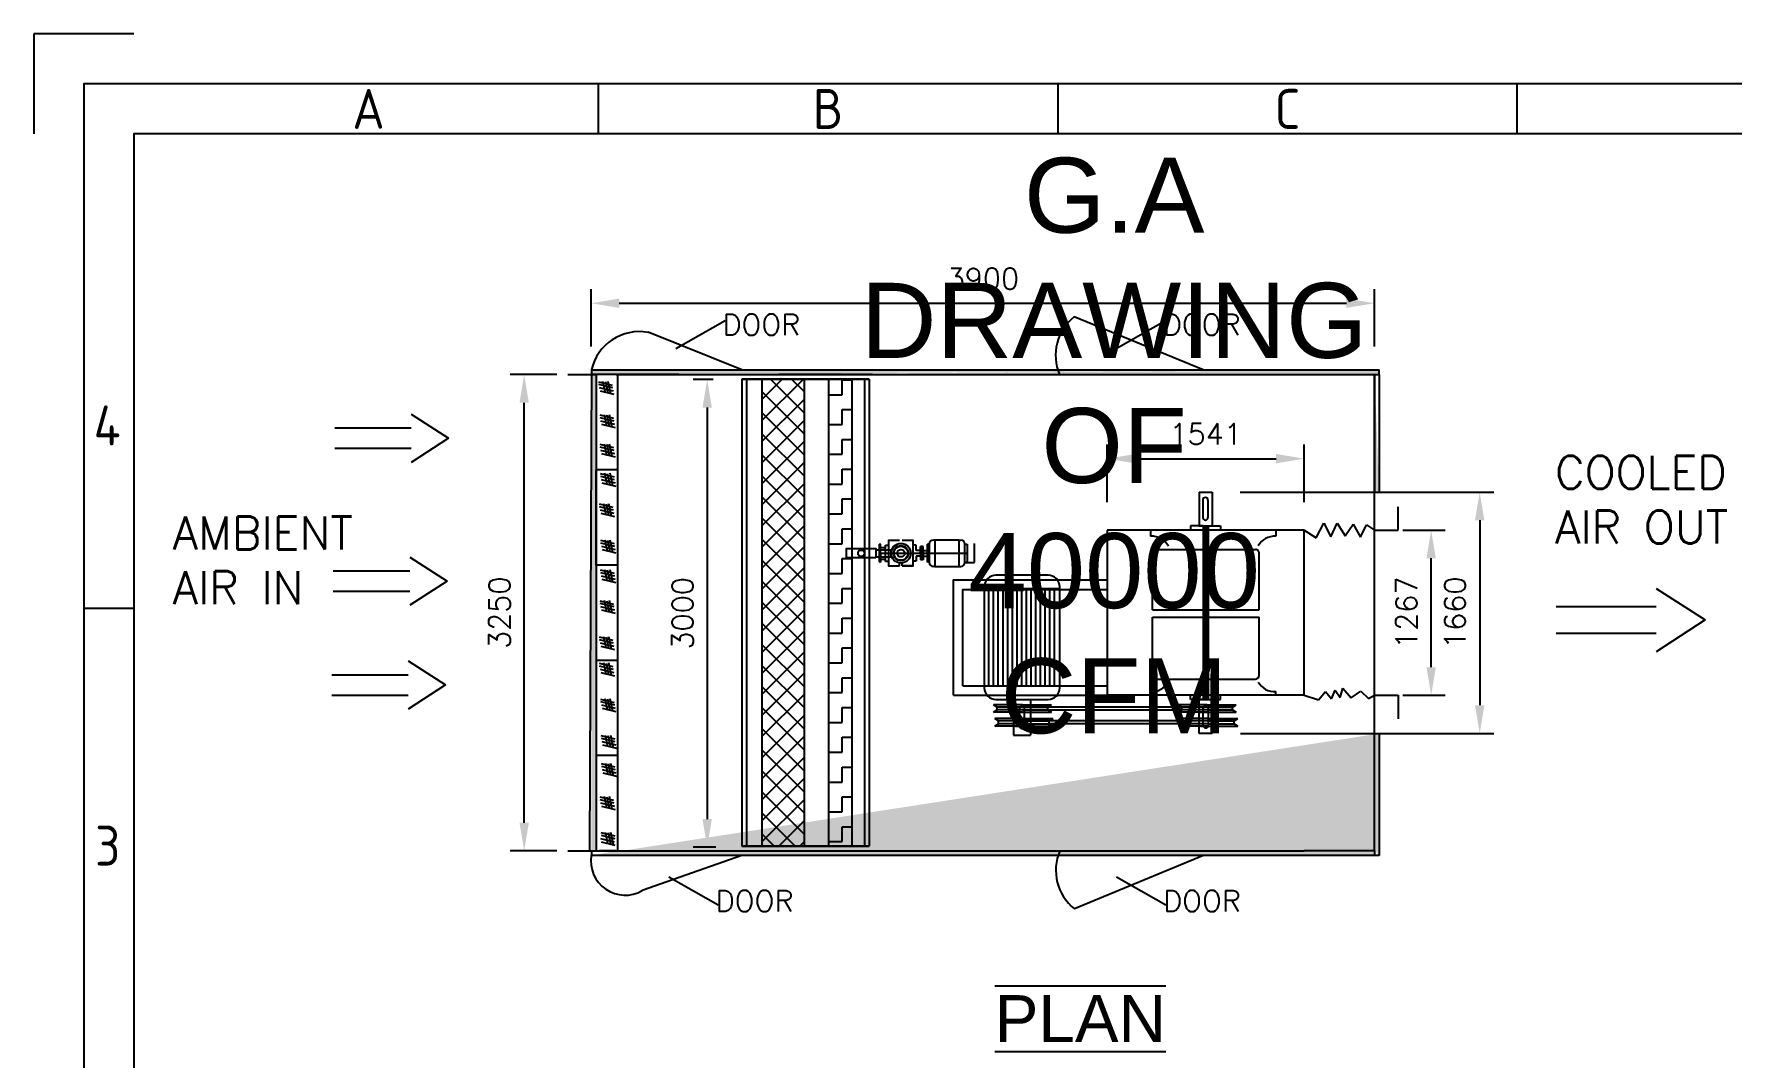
# Model space of a CAD drawing. Extents: x 10395 to 16718, y -400 to 4071.
# Drawn here: x 10395 to 14013, y 1890 to 4071 of the extents above; entities that cross this region are included whole.
import ezdxf
from ezdxf.enums import TextEntityAlignment as Align

# ---------------------------------------------------------------- set-up
doc = ezdxf.new("R2010")
doc.units = 0
doc.header["$LTSCALE"] = 5
doc.header["$PDMODE"] = 3
doc.layers.get('0').update_dxf_attribs({"linetype": 'CONTINUOUS'})
doc.layers.get('DEFPOINTS').update_dxf_attribs({"linetype": 'CONTINUOUS'})
doc.styles.add('ISOCP', font='isocp.shx')
doc.styles.get("Standard").update_dxf_attribs({"font": 'romans.shx', "height": 45})
doc.dimstyles.get("Standard").update_dxf_attribs({"dimscale": 30, "dimtxt": 2, "dimasz": 1, "dimexe": 0.5, "dimexo": 0.5, "dimgap": 0.2, "dimtad": 1, "dimdec": 0, "dimdsep": 46, "dimtxsty": 'Standard', "dimcen": 2.5, "dimadec": 0, "dimazin": 0, "dimtfac": 1, "dimtdec": 0, "dimtmove": 2, "dimatfit": 3, "dimfxl": 1, "dimtolj": 1, "dimtzin": 0, "dimarcsym": 0})
pattern_1 = [(0, (-18330.8143, 0), (2.38125, 4.7625), [0, -4.7625])]

# ---------------------------------------------------------------- blocks, each defined once
blk = doc.blocks.new('*D22')
at = {"color": 0, "lineweight": -2, "transparency": 16777216}
for p, q in [((11509.3, 3344.8), (11409.9, 3344.8)), ((11439.9, 2389.8), (11439.9, 3284.8)), ((11509.3, 2329.8), (11409.9, 2329.8))]:
    blk.add_line(p, q, dxfattribs=at)
at = {"color": 0, "transparency": 16777216}
for points in [[(11429.9, 3284.8), (11449.9, 3284.8), (11439.9, 3344.8)], [(11429.9, 2389.8), (11449.9, 2389.8), (11439.9, 2329.8)]]:
    blk.add_solid(points, dxfattribs=at)
at = {"layer": 'DEFPOINTS', "color": 0, "transparency": 16777216}
for p in [(11439.9, 3344.8), (11569.3, 3344.8), (11569.3, 2329.8)]:
    blk.add_point(p, dxfattribs=at)
at = {"color": 0, "transparency": 16777216, "insert": (11387.4, 2837.3), "char_height": 45, "attachment_point": 5, "rotation": 90}
blk.add_mtext('\\A1;3250', dxfattribs=at)
blk = doc.blocks.new('*D23')
at = {"color": 0, "lineweight": -2, "transparency": 16777216}
for p, q in [((13312.6, 3013.3), (13403.2, 3013.3)), ((13373.2, 2721.3), (13373.2, 2953.3)), ((13312.6, 2661.3), (13403.2, 2661.3))]:
    blk.add_line(p, q, dxfattribs=at)
at = {"color": 0, "transparency": 16777216}
for points in [[(13363.2, 2953.3), (13383.2, 2953.3), (13373.2, 3013.3)], [(13363.2, 2721.3), (13383.2, 2721.3), (13373.2, 2661.3)]]:
    blk.add_solid(points, dxfattribs=at)
at = {"layer": 'DEFPOINTS', "color": 0, "transparency": 16777216}
for p in [(13252.6, 3013.3), (13373.2, 3013.3), (13252.6, 2661.3)]:
    blk.add_point(p, dxfattribs=at)
at = {"color": 0, "transparency": 16777216, "insert": (13320.7, 2837.3), "char_height": 45, "attachment_point": 5, "rotation": 90}
blk.add_mtext('\\A1;1267', dxfattribs=at)
blk = doc.blocks.new('*D24')
at = {"color": 0, "lineweight": -2, "transparency": 16777216}
for p, q in [((12682.6, 3073.3), (12682.6, 3195.7)), ((13102.6, 3073.3), (13102.6, 3195.7)), ((12742.6, 3165.7), (13042.6, 3165.7))]:
    blk.add_line(p, q, dxfattribs=at)
at = {"color": 0, "transparency": 16777216}
for points in [[(12742.6, 3175.7), (12742.6, 3155.7), (12682.6, 3165.7)], [(13042.6, 3175.7), (13042.6, 3155.7), (13102.6, 3165.7)]]:
    blk.add_solid(points, dxfattribs=at)
at = {"layer": 'DEFPOINTS', "color": 0, "transparency": 16777216}
for p in [(13102.6, 3165.7), (12682.6, 3013.3), (13102.6, 3013.3)]:
    blk.add_point(p, dxfattribs=at)
at = {"color": 0, "transparency": 16777216, "insert": (12892.6, 3218.2), "char_height": 45, "attachment_point": 5}
blk.add_mtext('\\A1;1541', dxfattribs=at)
blk = doc.blocks.new('*D25')
at = {"color": 0, "lineweight": -2, "ltscale": 100, "transparency": 16777216}
for p, q in [((12966.4, 3094.3), (13506.7, 3094.3)), ((13476.7, 3034.3), (13476.7, 2640.3)), ((12966.5, 2580.3), (13506.7, 2580.3))]:
    blk.add_line(p, q, dxfattribs=at)
at = {"color": 0, "ltscale": 100, "transparency": 16777216}
for points in [[(13466.7, 3034.3), (13486.7, 3034.3), (13476.7, 3094.3)], [(13466.7, 2640.3), (13486.7, 2640.3), (13476.7, 2580.3)]]:
    blk.add_solid(points, dxfattribs=at)
at = {"layer": 'DEFPOINTS', "color": 0, "ltscale": 100, "transparency": 16777216}
for p in [(12906.4, 3094.3), (12906.5, 2580.3), (13476.7, 2580.3)]:
    blk.add_point(p, dxfattribs=at)
at = {"color": 0, "ltscale": 100, "transparency": 16777216, "insert": (13424.2, 2837.3), "char_height": 45, "attachment_point": 5, "rotation": 90}
blk.add_mtext('\\A1;1660', dxfattribs=at)
blk = doc.blocks.new('*D26')
at = {"color": 0, "lineweight": -2, "transparency": 16777216}
for p, q in [((11582.7, 3404.8), (11582.7, 3527)), ((13252.6, 3404.8), (13252.6, 3527)), ((11642.7, 3497), (13192.6, 3497))]:
    blk.add_line(p, q, dxfattribs=at)
at = {"color": 0, "transparency": 16777216}
for points in [[(11642.7, 3507), (11642.7, 3487), (11582.7, 3497)], [(13192.6, 3507), (13192.6, 3487), (13252.6, 3497)]]:
    blk.add_solid(points, dxfattribs=at)
at = {"layer": 'DEFPOINTS', "color": 0, "transparency": 16777216}
for p in [(13252.6, 3497), (11582.7, 3344.8), (13252.6, 3344.8)]:
    blk.add_point(p, dxfattribs=at)
at = {"color": 0, "transparency": 16777216, "insert": (12417.7, 3549.5), "char_height": 45, "attachment_point": 5}
blk.add_mtext('\\A1;3900', dxfattribs=at)
blk = doc.blocks.new('*D33')
at = {"color": 0, "lineweight": -2, "transparency": 16777216}
for p, q in [((11842.6, 3334.6), (11800, 3334.6)), ((11830, 3274.6), (11830, 2397.5)), ((11848.6, 2337.5), (11800, 2337.5))]:
    blk.add_line(p, q, dxfattribs=at)
at = {"color": 0, "transparency": 16777216}
for points in [[(11820, 3274.6), (11840, 3274.6), (11830, 3334.6)], [(11820, 2397.5), (11840, 2397.5), (11830, 2337.5)]]:
    blk.add_solid(points, dxfattribs=at)
at = {"layer": 'DEFPOINTS', "color": 0, "transparency": 16777216}
for p in [(11902.6, 3334.6), (11830, 2337.5), (11908.6, 2337.5)]:
    blk.add_point(p, dxfattribs=at)
at = {"color": 0, "transparency": 16777216, "insert": (11777.5, 2836), "char_height": 45, "attachment_point": 5, "rotation": 90}
blk.add_mtext('\\A1;3000', dxfattribs=at)

msp = doc.modelspace()

# ---------------------------------------------------------------- hatches: boundary and pattern name
h = msp.add_hatch()
h.set_pattern_fill('DOTS', color=0, scale=3, style=0)
h.set_pattern_definition(pattern_1)
edge = h.paths.add_edge_path()
edge.add_line((11583.1, 3354.8), (13262.6, 3354.8))
edge.add_line((11799.4, 3344.8), (11849.4, 3344.8))
edge.add_line((11636.1, 3344.8), (12232.1, 3344.8))
edge.add_line((11583.1, 3344.8), (11583.1, 3354.8))
edge.add_line((11600.2, 3344.8), (11590.2, 3344.8))
edge.add_line((11650.2, 3344.8), (11600.2, 3344.8))
edge.add_line((11593.1, 3344.8), (11583.1, 3344.8))
edge.add_line((12232.1, 3344.8), (13252.6, 3344.8))
edge.add_line((13252.6, 3344.8), (13262.6, 3344.8))
edge.add_line((13262.6, 3344.8), (13262.6, 3354.8))
h = msp.add_hatch()
h.set_pattern_fill('DOTS', color=0, scale=3, style=0)
h.set_pattern_definition(pattern_1)
edge = h.paths.add_edge_path()
edge.add_line((13262.6, 2579.8), (13262.6, 2319.8))
edge.add_line((13252.6, 2329.8), (13252.6, 2579.8))
edge.add_line((13252.6, 2329.8), (13252.6, 3344.8))
edge.add_line((13252.6, 2329.8), (13252.6, 2319.8))
edge.add_line((13262.6, 2319.8), (11583.1, 2319.8))
h = msp.add_hatch()
h.set_pattern_fill('DOTS', color=0, scale=3, style=0)
h.set_pattern_definition(pattern_1)
h.paths.add_polyline_path([(11583.1, 3344.8), (11583.1, 2329.8), (11593.1, 2329.8), (11593.1, 2532.8), (11593.1, 2735.8), (11593.1, 2938.8), (11593.1, 3141.8), (11593.1, 3344.8)])
h = msp.add_hatch()
h.set_pattern_fill('ANSI37', color=0, scale=10, style=0)
h.set_pattern_definition([(45, (-18330.814, 0), (-22.45064, 22.45064), []), (135, (-18330.814, 0), (-22.45064, -22.45064), [])])
h.paths.add_polyline_path([(12036.6, 3335.3), (12036.6, 2339.8), (11946.6, 2339.8), (11946.6, 3335.3)])
h = msp.add_hatch()
h.set_pattern_fill('ZIGZAG', color=0, scale=10, style=0)
h.set_pattern_definition([(0, (-18330.814, 0), (31.75, 31.75), [31.75, -31.75]), (90, (-18299.064, 0), (-31.75, 31.75), [31.75, -31.75])])
h.paths.add_polyline_path([(12089, 3335.3), (12139, 3335.3), (12139, 2339.8), (12089, 2339.8)])
h = msp.add_hatch()
h.set_pattern_fill('DOTS', color=0, scale=3, style=0)
h.set_pattern_definition(pattern_1)
edge = h.paths.add_edge_path()
edge.add_line((13262.6, 3344.8), (13262.6, 3094.3))
edge.add_line((13252.6, 3344.8), (13252.6, 3094.8))
edge.add_line((13252.6, 2329.8), (13252.6, 3344.8))
edge.add_line((13252.6, 3094.3), (13262.6, 3094.3))
h = msp.add_hatch()
h.set_pattern_fill('DOTS', color=0, scale=3, style=0)
h.set_pattern_definition(pattern_1)
edge = h.paths.add_edge_path()
edge.add_line((13262.6, 2319.8), (11583.1, 2319.8))
edge.add_line((11636.1, 2329.8), (12232.1, 2329.8))
edge.add_line((11583.1, 2329.8), (11583.1, 2319.8))
edge.add_line((11583.1, 2329.8), (11593.1, 2329.8))
edge.add_line((11582.7, 2329.8), (11657.1, 2329.8))
edge.add_line((12232.1, 2329.8), (13102.6, 2329.8))
edge.add_line((13252.6, 2329.8), (13102.6, 2329.8))
edge.add_line((13252.6, 2329.8), (13252.6, 2319.8))

# ---------------------------------------------------------------- linework, layer by layer
at = {"color": 0}
for p, q in [((10394.9, 4070.9), (10394.9, 3858)), ((10607.8, 4070.9), (10394.9, 4070.9)), ((11597.9, 3964.5), (11597.9, 3858)), ((12577.3, 3964.5), (12577.3, 3858)), ((13556.7, 3858), (13556.7, 3964.5)), ((11763.1, 3400.2), (11868.2, 3460.2)), ((12887.3, 3354.8), (12612.2, 3468.1)), ((12701.7, 3400.2), (12806.8, 3460.2)), ((11903.7, 3354.8), (11704.2, 3435)), ((11532.7, 3344.8), (11590.2, 3344.8)), ((11583.1, 3354.8), (11579.2, 2329.8)), ((11582.7, 3344.8), (11593.1, 3344.8)), ((11583.1, 3354.8), (13262.6, 3354.8)), ((11593.1, 3344.8), (11583.1, 3344.8)), ((11600.2, 3344.8), (11590.2, 3344.8)), ((11593.1, 3344.8), (11593.1, 2329.8)), ((11593.1, 3344.8), (11593.1, 2837.3)), ((11593.1, 3344.8), (11593.1, 3141.8)), ((11650.2, 3344.8), (11600.2, 3344.8)), ((11636.1, 3344.8), (12232.1, 3344.8)), ((11769.8, 3344.8), (11636.1, 3344.8)), ((11639.1, 3344.8), (11639.1, 2329.8)), ((11639.1, 3344.8), (11639.1, 3141.8)), ((11799.4, 3344.8), (11849.4, 3344.8)), ((11903.7, 3335.3), (11903.7, 2339.8)), ((11903.7, 3335.3), (12175.4, 3335.3)), ((12175.4, 3335.3), (11903.7, 3335.3)), ((11913.7, 3335.3), (11913.7, 2339.8)), ((11946.6, 3335.3), (11946.6, 2339.8)), ((11946.6, 3335.3), (12036.6, 3335.3)), ((12182.6, 3344.8), (11982.6, 3344.8)), ((12036.6, 3335.3), (12036.6, 2339.8)), ((12089, 2339.8), (12089, 3335.3)), ((12089, 3335.3), (12139, 3335.3)), ((12139, 2339.8), (12139, 3335.3)), ((12165.4, 3335.3), (12165.4, 2339.8)), ((12175.4, 3335.3), (12175.4, 2339.8)), ((12232.1, 3344.8), (13252.6, 3344.8)), ((13252.6, 2329.8), (13252.6, 3344.8)), ((13252.6, 3344.8), (13252.6, 3094.8)), ((13252.6, 3344.8), (13262.6, 3344.8)), ((13262.6, 3344.8), (13262.6, 3354.8)), ((13262.6, 3344.8), (13262.6, 3094.3)), ((11199.2, 3260.6), (11278.8, 3209.4)), ((11036.3, 3231.2), (11199.2, 3231.2)), ((11199.2, 3187.1), (11036.3, 3187.1)), ((11278.8, 3209.4), (11199.2, 3157.7)), ((11593.1, 3141.8), (11593.1, 2938.8)), ((11593.1, 2938.8), (11593.1, 3141.8)), ((11639.1, 3141.8), (11593.1, 3141.8)), ((11639.1, 3141.8), (11639.1, 2938.8)), ((12878.4, 3094.3), (12906.4, 3094.3)), ((12878.4, 3094.3), (12878.4, 3022.3)), ((12886.4, 3077.3), (12886.4, 3040.3)), ((12897.4, 3077.3), (12897.4, 3040.3)), ((12906.4, 3094.3), (12906.4, 3022.3)), ((12906.4, 3094.3), (12906.4, 3077.3)), ((13252.6, 3094.3), (13262.6, 3094.3)), ((13302.6, 3013.3), (13302.6, 3063.3)), ((13102.6, 3013.3), (12682.6, 3013.3)), ((12682.6, 3013.3), (12682.6, 2661.3)), ((12887.5, 3022.2), (12860.3, 3022.2)), ((12860.3, 3022.2), (12860.3, 3013.2)), ((12878.4, 3022.3), (12860.4, 3022.3)), ((12860.4, 3022.3), (12860.4, 3013.3)), ((12878.4, 3022.3), (12906.4, 3022.3)), ((12887.5, 3022.3), (12887.5, 2652.2)), ((12887.5, 3022.2), (12924.3, 3022.2)), ((12887.6, 3022.3), (12887.6, 2652.2)), ((12892.5, 3022.3), (12892.5, 2652.2)), ((12892.6, 3022.3), (12892.6, 2652.2)), ((12897.5, 3022.3), (12897.5, 2652.2)), ((12897.6, 3022.3), (12897.6, 2652.2)), ((12906.4, 3022.3), (12924.4, 3022.3)), ((12906.4, 3022.3), (12906.4, 3022.3)), ((12924.3, 3022.2), (12924.3, 3013.2)), ((12924.4, 3022.3), (12924.4, 3013.3)), ((13102.6, 2661.3), (13102.6, 3013.3)), ((13102.6, 3013.3), (13128.3, 2997.1)), ((13128.3, 2997.1), (13144.3, 3027.9)), ((13144.3, 3027.9), (13159.1, 2999.2)), ((13159.1, 2999.2), (13173, 3027.9)), ((13173, 3027.9), (13190, 3001.3)), ((13190, 3001.3), (13207, 3025.8)), ((13207, 3025.8), (13222.9, 2998.1)), ((13222.9, 2998.1), (13235.7, 3024.7)), ((13235.7, 3024.7), (13252.6, 3013.3)), ((13252.6, 3013.3), (13302.6, 3013.3)), ((12189.8, 2971.7), (12223.3, 2971.7)), ((12197.4, 2964.2), (12197.4, 2983.2)), ((12199.4, 2983.2), (12197.4, 2983.2)), ((12197.4, 2946.7), (12197.4, 2981.7)), ((12198.4, 2964.2), (12198.4, 2983.2)), ((12198.4, 2946.7), (12198.4, 2981.7)), ((12199.4, 2964.2), (12199.4, 2983.2)), ((12199.4, 2946.7), (12199.4, 2981.7)), ((12199.4, 2976.7), (12210.4, 2976.7)), ((12210.4, 2946.7), (12210.4, 2981.7)), ((12210.4, 2981.7), (12216.4, 2981.7)), ((12216.4, 2991.2), (12216.4, 2964.2)), ((12275.4, 2981.2), (12269.4, 2981.2)), ((12269.4, 2947.2), (12269.4, 2981.2)), ((12275.4, 2970.2), (12275.4, 2981.2)), ((12278.4, 2970.2), (12275.4, 2970.2)), ((12284.4, 2970.2), (12278.4, 2970.2)), ((12284.4, 2964.2), (12284.4, 2978.2)), ((12290.4, 2978.2), (12284.4, 2978.2)), ((12287.4, 2964.2), (12287.4, 2978.2)), ((12290.4, 2964.2), (12290.4, 2978.2)), ((12290.4, 2964.2), (12290.4, 2970.2)), ((12290.4, 2970.2), (12299.4, 2970.2)), ((12303.4, 2983.2), (12299.4, 2983.2)), ((12299.4, 2945.2), (12299.4, 2983.2)), ((12303.4, 2983.2), (12303.4, 2945.2)), ((12315.4, 2992.2), (12312.4, 2992.2)), ((12367.4, 2992.2), (12370.4, 2992.2)), ((12379.4, 2945.2), (12379.4, 2983.2)), ((12379.4, 2983.2), (12384.4, 2983.2)), ((12384.4, 2983.2), (12384.4, 2945.2)), ((12400, 2944.4), (12400, 2984.6)), ((11196, 2956.1), (11275.5, 2904.9)), ((11593.1, 2938.8), (11593.1, 2735.8)), ((11639.1, 2938.8), (11593.1, 2938.8)), ((11639.1, 2938.8), (11639.1, 2735.8)), ((11639.1, 2938.8), (11639.1, 2735.8)), ((12189.8, 2956.7), (12223.3, 2956.7)), ((12197.4, 2964.2), (12197.4, 2945.2)), ((12199.4, 2945.2), (12197.4, 2945.2)), ((12198.4, 2964.2), (12198.4, 2945.2)), ((12199.4, 2964.2), (12199.4, 2951.7)), ((12199.4, 2964.2), (12199.4, 2945.2)), ((12199.4, 2951.7), (12210.4, 2951.7)), ((12216.4, 2946.7), (12210.4, 2946.7)), ((12216.4, 2964.2), (12216.4, 2946.7)), ((12221.9, 2964.2), (12269.4, 2964.2)), ((12239.9, 2937.2), (12239.9, 2943.5)), ((12239.9, 2937.2), (12239.9, 2943.5)), ((12245.9, 2937.2), (12245.9, 2943.5)), ((12269.4, 2937.2), (12245.9, 2937.2)), ((12275.4, 2947.2), (12269.4, 2947.2)), ((12278.4, 2958.2), (12275.4, 2958.2)), ((12275.4, 2958.2), (12275.4, 2947.2)), ((12284.4, 2958.2), (12278.4, 2958.2)), ((12284.4, 2964.2), (12284.4, 2950.2)), ((12290.4, 2950.2), (12284.4, 2950.2)), ((12287.4, 2964.2), (12287.4, 2958.2)), ((12287.4, 2964.2), (12287.4, 2950.2)), ((12290.4, 2964.2), (12290.4, 2958.2)), ((12290.4, 2964.2), (12290.4, 2950.2)), ((12290.4, 2958.2), (12299.4, 2958.2)), ((12303.4, 2945.2), (12299.4, 2945.2)), ((12315.4, 2936.2), (12312.4, 2936.2)), ((12367.4, 2936.2), (12370.4, 2936.2)), ((12379.4, 2945.2), (12384.4, 2945.2)), ((12380, 2944.4), (12400, 2944.4)), ((11033, 2926.7), (11196, 2926.7)), ((11275.5, 2904.9), (11196, 2853.2)), ((11196, 2882.6), (11033, 2882.6)), ((12420.6, 2888.4), (12581.6, 2888.4)), ((12430.6, 2681.4), (12430.6, 2888.4)), ((12440.6, 2681.4), (12440.6, 2888.4)), ((12450.6, 2681.4), (12450.6, 2888.4)), ((12460.6, 2681.4), (12460.6, 2888.4)), ((12470.6, 2681.4), (12470.6, 2888.4)), ((12480.6, 2681.4), (12480.6, 2888.4)), ((12490.6, 2681.4), (12490.6, 2888.4)), ((12500.6, 2681.4), (12500.6, 2888.4)), ((12581.6, 2888.4), (12501.1, 2888.4)), ((12510.6, 2681.4), (12510.6, 2888.4)), ((12520.6, 2681.4), (12520.6, 2888.4)), ((12530.6, 2681.4), (12530.6, 2888.4)), ((12540.6, 2681.4), (12540.6, 2888.4)), ((12550.6, 2681.4), (12550.6, 2888.4)), ((12560.6, 2681.4), (12560.6, 2888.4)), ((12570.6, 2681.4), (12570.6, 2888.4)), ((13853.2, 2889.1), (13957.4, 2822)), ((10607.8, 2846.7), (10501.4, 2846.7)), ((13639.8, 2850.6), (13853.2, 2850.6)), ((13957.4, 2822), (13853.2, 2754.3)), ((13853.2, 2792.8), (13639.8, 2792.8)), ((11192.5, 2734.6), (11272.1, 2683.4)), ((11593.1, 2735.8), (11593.1, 2532.8)), ((11639.1, 2735.8), (11593.1, 2735.8)), ((11639.1, 2735.8), (11639.1, 2532.8)), ((11029.6, 2705.2), (11192.5, 2705.2)), ((11272.1, 2683.4), (11192.5, 2631.7)), ((12374.7, 2681.3), (12682.6, 2681.3)), ((12420.6, 2681.4), (12430.6, 2681.4)), ((11192.5, 2661.1), (11029.6, 2661.1)), ((12354.7, 2661.3), (12682.6, 2661.3)), ((12502, 2641.1), (12440, 2641.1)), ((12448, 2636.1), (12440, 2641.1)), ((12483.1, 2652.4), (12483.1, 2576.4)), ((12502, 2641.1), (12564, 2641.1)), ((12519.1, 2652.4), (12519.1, 2576.4)), ((12556, 2636.1), (12564, 2641.1)), ((13102.6, 2661.3), (12682.6, 2661.3)), ((12895.7, 2641.1), (12833.7, 2641.1)), ((12841.7, 2636.1), (12833.7, 2641.1)), ((12860.4, 2652.2), (12860.4, 2661.2)), ((12892.5, 2652.2), (12860.4, 2652.2)), ((12860.5, 2652.3), (12860.5, 2661.3)), ((12878.5, 2652.3), (12860.5, 2652.3)), ((12878.5, 2580.3), (12878.5, 2652.3)), ((12878.5, 2652.3), (12906.5, 2652.3)), ((12892.5, 2652.2), (12924.4, 2652.2)), ((12895.7, 2641.1), (12957.7, 2641.1)), ((12906.5, 2580.3), (12906.5, 2652.3)), ((12906.5, 2652.3), (12924.5, 2652.3)), ((12924.4, 2652.2), (12924.4, 2661.2)), ((12924.5, 2652.3), (12924.5, 2661.3)), ((12949.7, 2636.1), (12957.7, 2641.1)), ((13102.6, 2661.3), (13133.3, 2651.4)), ((13133.3, 2651.4), (13148, 2669.4)), ((13148, 2669.4), (13161, 2653.9)), ((13161, 2653.9), (13168.5, 2672)), ((13168.5, 2672), (13179.4, 2656.4)), ((13179.4, 2656.4), (13184.9, 2676.6)), ((13184.9, 2676.6), (13202.5, 2656)), ((13202.5, 2656), (13223.5, 2669.9)), ((13223.5, 2669.9), (13239.5, 2654.7)), ((13239.5, 2654.7), (13252.6, 2661.3)), ((13252.6, 2661.3), (13302.6, 2661.3)), ((13302.6, 2661.3), (13302.6, 2611.3)), ((12440, 2625.1), (12448, 2630.1)), ((12502, 2625.1), (12440, 2625.1)), ((12505.3, 2611.9), (12443.3, 2611.9)), ((12451.3, 2606.9), (12443.3, 2611.9)), ((12949.7, 2636.1), (12447.7, 2636.1)), ((12502, 2636.1), (12448, 2636.1)), ((12448, 2630.1), (12448, 2636.1)), ((12448, 2630.1), (12448, 2636.1)), ((12502, 2630.1), (12448, 2630.1)), ((12502, 2630.1), (12448, 2630.1)), ((12953.4, 2606.9), (12451.3, 2606.9)), ((12505.3, 2606.9), (12451.3, 2606.9)), ((12451.3, 2600.9), (12451.3, 2606.9)), ((12451.3, 2600.9), (12451.3, 2606.9)), ((12484, 2625.1), (12520, 2625.1)), ((12495.6, 2595.9), (12495.6, 2632.9)), ((12502, 2636.1), (12556, 2636.1)), ((12502, 2630.1), (12556, 2630.1)), ((12502, 2630.1), (12556, 2630.1)), ((12502, 2625.1), (12564, 2625.1)), ((12505.3, 2611.9), (12567.3, 2611.9)), ((12505.3, 2606.9), (12559.3, 2606.9)), ((12506.6, 2595.9), (12506.6, 2632.9)), ((12556, 2630.1), (12556, 2636.1)), ((12556, 2630.1), (12564, 2625.1)), ((12556, 2630.1), (12841.7, 2630.1)), ((12559.3, 2606.9), (12567.3, 2611.9)), ((12559.3, 2600.9), (12559.3, 2606.9)), ((12833.7, 2625.1), (12841.7, 2630.1)), ((12895.7, 2625.1), (12833.7, 2625.1)), ((12899.3, 2611.9), (12837.3, 2611.9)), ((12845.3, 2606.9), (12837.3, 2611.9)), ((12895.7, 2636.1), (12841.7, 2636.1)), ((12841.7, 2630.1), (12841.7, 2636.1)), ((12841.7, 2630.1), (12841.7, 2636.1)), ((12895.7, 2630.1), (12841.7, 2630.1)), ((12895.7, 2630.1), (12841.7, 2630.1)), ((12899.3, 2606.9), (12845.3, 2606.9)), ((12845.3, 2600.9), (12845.3, 2606.9)), ((12845.3, 2600.9), (12845.3, 2606.9)), ((12877.7, 2625.1), (12913.7, 2625.1)), ((12887.5, 2597.3), (12887.5, 2634.3)), ((12895.7, 2636.1), (12949.7, 2636.1)), ((12895.7, 2630.1), (12949.7, 2630.1)), ((12895.7, 2630.1), (12949.7, 2630.1)), ((12895.7, 2625.1), (12957.7, 2625.1)), ((12898.5, 2597.3), (12898.5, 2634.3)), ((12899.3, 2611.9), (12961.3, 2611.9)), ((12899.3, 2606.9), (12953.3, 2606.9)), ((12949.7, 2630.1), (12949.7, 2636.1)), ((12949.7, 2630.1), (12957.7, 2625.1)), ((12953.3, 2606.9), (12961.3, 2611.9)), ((12953.3, 2600.9), (12953.3, 2606.9)), ((12443.3, 2595.9), (12451.3, 2600.9)), ((12505.3, 2595.9), (12443.3, 2595.9)), ((12505.3, 2600.9), (12451.3, 2600.9)), ((12505.3, 2600.9), (12451.3, 2600.9)), ((12483.1, 2576.4), (12519.1, 2576.4)), ((12487.3, 2595.9), (12523.3, 2595.9)), ((12495.6, 2595.9), (12506.6, 2595.9)), ((12505.3, 2600.9), (12559.3, 2600.9)), ((12505.3, 2600.9), (12559.3, 2600.9)), ((12505.3, 2595.9), (12567.3, 2595.9)), ((12559.3, 2600.9), (12567.3, 2595.9)), ((12845.3, 2600.9), (12559.3, 2600.9)), ((12837.3, 2595.9), (12845.3, 2600.9)), ((12899.3, 2595.9), (12837.3, 2595.9)), ((12899.3, 2600.9), (12845.3, 2600.9)), ((12899.3, 2600.9), (12845.3, 2600.9)), ((12878.5, 2580.3), (12878.5, 2597.3)), ((12906.5, 2580.3), (12878.5, 2580.3)), ((12881.3, 2595.9), (12917.3, 2595.9)), ((12899.3, 2600.9), (12953.3, 2600.9)), ((12899.3, 2600.9), (12953.3, 2600.9)), ((12899.3, 2595.9), (12961.3, 2595.9)), ((12953.3, 2600.9), (12961.3, 2595.9)), ((13252.6, 2329.8), (13252.6, 2579.8)), ((13252.6, 2579.8), (13262.6, 2579.8)), ((13262.6, 2579.8), (13262.6, 2319.8)), ((11593.1, 2532.8), (11593.1, 2329.8)), ((11639.1, 2532.8), (11593.1, 2532.8)), ((11532.7, 2329.8), (11593.1, 2329.8)), ((11582.7, 2329.8), (11657.1, 2329.8)), ((11583.1, 2329.8), (11583.1, 2319.8)), ((11583.1, 2329.8), (11593.1, 2329.8)), ((13262.6, 2319.8), (11583.1, 2319.8)), ((11636.1, 2329.8), (11600.2, 2329.8)), ((11636.1, 2329.8), (12232.1, 2329.8)), ((11903.8, 2319.8), (11691.7, 2245.1)), ((11903.7, 2339.8), (12175.4, 2339.8)), ((12175.4, 2339.8), (11903.7, 2339.8)), ((11946.6, 2339.8), (12036.6, 2339.8)), ((11982.6, 2329.8), (12182.6, 2329.8)), ((11982.6, 2329.8), (12182.6, 2329.8)), ((12089, 2339.8), (12139, 2339.8)), ((12089, 2339.8), (12139, 2339.8)), ((12232.1, 2329.8), (13102.6, 2329.8)), ((12888, 2319.8), (12612.9, 2206.5)), ((13252.6, 2329.8), (13102.6, 2329.8)), ((13252.6, 2329.8), (13102.6, 2329.8)), ((13252.6, 2329.8), (13252.6, 2319.8)), ((11748.6, 2274.4), (11853.7, 2214.5)), ((12702.3, 2274.4), (12807.4, 2214.5))]:
    msp.add_line(p, q, dxfattribs=at)
at = {"color": 0, "linetype": 'ByBlock', "lineweight": -2}
for p, q in [((11628.2, 3322), (11598.8, 3329.1)), ((11607.2, 3330.8), (11612.3, 3306.9)), ((11613, 3329.9), (11618.2, 3305.5)), ((11618.3, 3330.8), (11623.9, 3304.1)), ((11628.7, 3316.4), (11599.3, 3323.5)), ((11630.3, 3309.3), (11600.8, 3316.4)), ((11631.8, 3302.2), (11602.3, 3309.3)), ((11631.1, 3251.4), (11601.6, 3258.5)), ((11610.1, 3260.1), (11615.1, 3236.3)), ((11615.9, 3259.3), (11621, 3234.9)), ((11621.1, 3260.1), (11626.8, 3233.5)), ((11631.6, 3245.8), (11602.1, 3252.9)), ((11633.1, 3238.7), (11603.6, 3245.8)), ((11634.6, 3231.6), (11605.2, 3238.7)), ((11631.1, 3188.6), (11601.6, 3195.7)), ((11631.6, 3183.1), (11602.1, 3190.2)), ((11610.1, 3197.4), (11615.1, 3173.6)), ((11615.9, 3196.5), (11621, 3172.1)), ((11621.1, 3197.4), (11626.8, 3170.7)), ((11633.1, 3176), (11603.6, 3183.1)), ((11634.6, 3168.9), (11605.2, 3176)), ((11632.2, 3126.5), (11602.8, 3133.6)), ((11632.7, 3120.9), (11603.3, 3128)), ((11634.3, 3113.8), (11604.8, 3120.9)), ((11635.8, 3106.7), (11606.3, 3113.8)), ((11611.2, 3135.3), (11616.3, 3111.4)), ((11617.1, 3134.4), (11622.2, 3110)), ((11622.3, 3135.3), (11627.9, 3108.6)), ((11629.7, 3061.5), (11600.2, 3068.6)), ((11630.2, 3055.9), (11600.7, 3063)), ((11631.7, 3048.8), (11602.3, 3055.9)), ((11633.2, 3041.7), (11603.8, 3048.8)), ((11608.7, 3070.2), (11613.7, 3046.4)), ((11614.5, 3069.4), (11619.7, 3045)), ((11619.7, 3070.2), (11625.4, 3043.6)), ((12775.3, 3013.2), (12775.3, 3000.3)), ((13041.8, 3013.2), (13041.8, 3000.3)), ((11632.6, 2984.2), (11603.1, 2991.3)), ((11633.1, 2978.6), (11603.6, 2985.7)), ((11634.6, 2971.5), (11605.1, 2978.6)), ((11636.1, 2964.4), (11606.7, 2971.5)), ((11611.6, 2993), (11616.6, 2969.1)), ((11617.4, 2992.1), (11622.5, 2967.7)), ((11622.6, 2993), (11628.3, 2966.3)), ((12787.3, 2972.3), (12998.6, 2972.3)), ((12779.3, 2843.7), (12779.3, 2964.3)), ((13006.6, 2843.7), (13006.6, 2964.3)), ((11632.3, 2921.1), (11602.8, 2928.2)), ((11632.8, 2915.5), (11603.3, 2922.6)), ((11634.3, 2908.4), (11604.9, 2915.5)), ((11635.8, 2901.3), (11606.4, 2908.4)), ((11611.3, 2929.8), (11616.3, 2906)), ((11617.1, 2928.9), (11622.3, 2904.6)), ((11622.4, 2929.8), (11628, 2903.2)), ((11631.1, 2855.2), (11601.6, 2862.3)), ((11610.1, 2863.9), (11615.1, 2840.1)), ((11615.9, 2863), (11621, 2838.7)), ((11621.1, 2863.9), (11626.8, 2837.3)), ((11631.6, 2849.6), (11602.1, 2856.7)), ((11633.1, 2842.5), (11603.6, 2849.6)), ((11634.6, 2835.4), (11605.2, 2842.5)), ((12779.3, 2843.7), (13006.6, 2843.7)), ((12779.3, 2827.7), (13006.6, 2827.7)), ((12779.3, 2704), (12779.3, 2827.7)), ((13006.6, 2704), (13006.6, 2827.7)), ((11608.7, 2786.8), (11613.7, 2762.9)), ((11614.5, 2785.9), (11619.7, 2761.5)), ((11619.7, 2786.8), (11625.4, 2760.1)), ((11629.7, 2778), (11600.2, 2785.1)), ((11630.2, 2772.4), (11600.7, 2779.5)), ((11631.7, 2765.3), (11602.3, 2772.4)), ((11633.2, 2758.2), (11603.8, 2765.3)), ((11629.7, 2722.2), (11600.2, 2729.3)), ((11630.2, 2716.6), (11600.7, 2723.7)), ((11631.7, 2709.5), (11602.3, 2716.6)), ((11608.7, 2731), (11613.7, 2707.1)), ((11614.5, 2730.1), (11619.7, 2705.7)), ((11619.7, 2731), (11625.4, 2704.3)), ((11633.2, 2702.4), (11603.8, 2709.5)), ((12787.3, 2696), (12998.6, 2696)), ((11632.5, 2645.6), (11603.1, 2652.7)), ((11633, 2640), (11603.6, 2647.1)), ((11611.5, 2654.4), (11616.6, 2630.5)), ((11617.3, 2653.5), (11622.5, 2629.1)), ((11622.6, 2654.4), (11628.2, 2627.7)), ((12775.3, 2661.2), (12775.3, 2669.2)), ((13041.8, 2661.2), (13041.8, 2669.2)), ((11634.5, 2632.9), (11605.1, 2640)), ((11636.1, 2625.8), (11606.6, 2632.9)), ((11633.7, 2567.6), (11604.2, 2574.7)), ((11634.2, 2562), (11604.7, 2569.1)), ((11612.7, 2576.3), (11617.7, 2552.5)), ((11618.5, 2575.5), (11623.7, 2551.1)), ((11623.7, 2576.3), (11629.4, 2549.7)), ((11635.7, 2554.9), (11606.3, 2562)), ((11637.2, 2547.8), (11607.8, 2554.9)), ((11634, 2507.9), (11604.6, 2515)), ((11634.5, 2502.3), (11605.1, 2509.4)), ((11636, 2495.2), (11606.6, 2502.3)), ((11613, 2516.6), (11618.1, 2492.8)), ((11618.8, 2515.8), (11624, 2491.4)), ((11624.1, 2516.6), (11629.7, 2490)), ((11637.6, 2488.1), (11608.1, 2495.2)), ((11631.1, 2437.4), (11601.6, 2444.5)), ((11631.6, 2431.8), (11602.1, 2438.9)), ((11633.1, 2424.7), (11603.6, 2431.8)), ((11634.6, 2417.6), (11605.2, 2424.7)), ((11610.1, 2446.2), (11615.1, 2422.3)), ((11615.9, 2445.3), (11621, 2420.9)), ((11621.1, 2446.2), (11626.8, 2419.5)), ((11632.4, 2348.5), (11603, 2355.6)), ((11633.7, 2361.2), (11604.3, 2368.3)), ((11634.2, 2355.6), (11604.8, 2362.7)), ((11612.8, 2369.9), (11617.8, 2346.1)), ((11618.6, 2369.1), (11623.7, 2344.7)), ((11623.8, 2369.9), (11629.4, 2343.3)), ((11634, 2341.4), (11604.5, 2348.5))]:
    msp.add_line(p, q, dxfattribs=at)
at = {"color": 0}
for points in [[(16612, -293.8), (16612, 3964.5), (10501.4, 3964.5), (10501.4, -293.8)], [(16505.6, -187.4), (16505.6, 3858), (10607.8, 3858), (10607.8, -187.4)], [(12189.8, 2954.3), (12127.3, 2954.3), (12127.3, 2974), (12189.8, 2974)], [(12367.4, 2992.2), (12315.4, 2992.2), (12315.4, 2936.2), (12367.4, 2936.2)], [(12420.6, 2681.4), (12581.6, 2681.4), (12581.6, 2888.4), (12420.6, 2888.4)]]:
    msp.add_lwpolyline(points, close=True, dxfattribs=at)
for points in [[(12239.9, 2991.2), (12216.4, 2991.2), (12216.4, 2937.2), (12239.9, 2937.2)], [(12245.9, 2937.2), (12269.4, 2937.2), (12269.4, 2991.2), (12245.9, 2991.2)], [(12354.7, 2661.3), (12354.7, 2907.2), (12682.6, 2907.2)], [(12374.7, 2681.3), (12374.7, 2887.2), (12682.6, 2887.2), (12682.6, 2661.3)], [(12556, 2636.1), (12448, 2636.1)]]:
    msp.add_lwpolyline(points, dxfattribs=at)
for points in [[(12581.6, 2888.4), (12581.6, 2892.4, 0.414214), (12556.6, 2917.4), (12445.6, 2917.4, 0.414214), (12420.6, 2892.4), (12420.6, 2888.4)], [(12420.6, 2691.4), (12420.6, 2677.4, 0.414214), (12445.6, 2652.4), (12556.6, 2652.4, 0.414214), (12581.6, 2677.4), (12581.6, 2681.4)]]:
    msp.add_lwpolyline(points, format="xyb", dxfattribs=at)
for centre, radius in [((12158.3, 2964.2), 6.72), ((12242.9, 2964.2), 21), ((12242.9, 2964.2), 16), ((12242.9, 2964.2), 15), ((12242.9, 2964.2), 8)]:
    msp.add_circle(centre, radius, dxfattribs=at)
for centre, radius, start, end in [((12677, 3386.3), 104.4, 128.3606, 203.3576), ((11686, 3330.9), 105.6, 80.0653, 166.9517), ((12891.9, 3077.3), 5.5, 0, 180), ((12891.9, 3040.3), 5.5, 180, 0), ((12312.4, 2983.2), 9, 90, 180), ((12370.4, 2983.2), 9, 0, 90), ((12312.4, 2945.2), 9, 180, 270), ((12370.4, 2945.2), 9, 270, 0), ((12501.1, 2632.9), 5.5, 0, 180), ((12893, 2634.3), 5.5, 0, 180), ((12501.1, 2595.9), 5.5, 180, 0), ((12893, 2597.3), 5.5, 180, 0), ((11655.1, 2308.3), 73, 170.9107, 300.069), ((12677.6, 2288.4), 104.4, 156.6424, 231.6394)]:
    msp.add_arc(centre, radius, start, end, dxfattribs=at)
at = {"color": 0, "linetype": 'ByBlock', "lineweight": -2}
for centre, radius, start, end in [((12777.9, 2960.8), 39.6, 27.473, 93.7557), ((12787.3, 2964.3), 8, 90, 180.0115), ((12998.6, 2964.3), 8, 359.9885, 90), ((13039.2, 2961), 39.4, 86.1766, 151.2826), ((12777.9, 2708.7), 39.6, 266.2443, 332.527), ((12787.3, 2704), 8, 180.0115, 270), ((12998.6, 2704), 8, 270, 359.9885), ((13039.2, 2708.6), 39.4, 208.7174, 273.8234)]:
    msp.add_arc(centre, radius, start, end, dxfattribs=at)
at = {"layer": 'DEFPOINTS', "ltscale": 5}
msp.add_line((12199.9, 2964.2), (12385.6, 2964.2), dxfattribs=at)

# ---------------------------------------------------------------- texts
at = {"color": 0, "style": 'ISOCP'}
for s, p in [('A', (11108.2, 3911.2)), ('B', (12087.6, 3911.2)), ('C', (13067, 3911.2)), ('4', (10550.9, 3236.7)), ('3', (10552.1, 2341))]:
    msp.add_text(s, height=85.2, dxfattribs=at).set_placement(p, align=Align.MIDDLE)
at = {"color": 0}
for s, insert, char_height, width, attachment_point in [('{\\fArial|b0|i0|c0|p34;G.A DRAWING OF  40000 CFM  }', (12697.6, 3807.2), 160, 0.368, 2), ('DOOR', (11862.5, 3451.5), 45, 232.878, 4), ('DOOR', (12801.1, 3451.5), 45, 232.878, 4), ('COOLED AIR OUT', (13637.4, 3171.7), 70, 518.635, 1), ('AMBIENT AIR IN', (10690.7, 3042.3), 70, 518.635, 1), ('DOOR', (11848, 2223.1), 45, 232.878, 4), ('DOOR', (12801.8, 2223.1), 45, 232.878, 4), ('{\\fArial|b0|i0|c0|p34;\\L\\OPLAN}', (12625.4, 1972.3), 100, 1315.12, 5)]:
    msp.add_mtext(s, dxfattribs=dict(at, insert=insert, char_height=char_height, width=width, attachment_point=attachment_point))

# ---------------------------------------------------------------- dimensions: what is measured, and where the dimension line sits
for base, p1, p2, text, picture, middle in [((13252.6, 3497), (11582.7, 3344.8), (13252.6, 3344.8), '3900', '*D26', (12417.7, 3549.5)), ((13102.6, 3165.7), (12682.6, 3013.3), (13102.6, 3013.3), '1541', '*D24', (12892.6, 3218.2))]:
    dim = msp.add_linear_dim(base=base, p1=p1, p2=p2, text=text, dimstyle='Standard', override={"dimtxt": 150, "dimasz": 2, "dimexe": 1, "dimexo": 2, "dimgap": 1, "dimcen": 2}, dxfattribs=at)
    dim.commit()
    dim.dimension.update_dxf_attribs({"geometry": picture, "text_midpoint": middle})
for base, p1, p2, text, picture, middle in [((11439.9, 3344.8), (11569.3, 2329.8), (11569.3, 3344.8), '3250', '*D22', (11387.4, 2837.3)), ((11830, 2337.5), (11902.6, 3334.6), (11908.6, 2337.5), '3000', '*D33', (11777.5, 2836)), ((13373.2, 3013.3), (13252.6, 2661.3), (13252.6, 3013.3), '1267', '*D23', (13320.7, 2837.3))]:
    dim = msp.add_linear_dim(base=base, p1=p1, p2=p2, angle=90, text=text, dimstyle='Standard', override={"dimtxt": 150, "dimasz": 2, "dimexe": 1, "dimexo": 2, "dimgap": 1, "dimcen": 2}, dxfattribs=at)
    dim.commit()
    dim.dimension.update_dxf_attribs({"geometry": picture, "text_midpoint": middle})
at = {"color": 0, "ltscale": 100}
dim = msp.add_linear_dim(base=(13476.7, 2580.3), p1=(12906.4, 3094.3), p2=(12906.5, 2580.3), angle=90, text='1660', dimstyle='Standard', override={"dimtxt": 150, "dimasz": 2, "dimexe": 1, "dimexo": 2, "dimgap": 1, "dimcen": 2}, dxfattribs=at)
dim.commit()
dim.dimension.update_dxf_attribs({"geometry": '*D25', "text_midpoint": (13424.2, 2837.3)})

doc.saveas('drawing.dxf')
